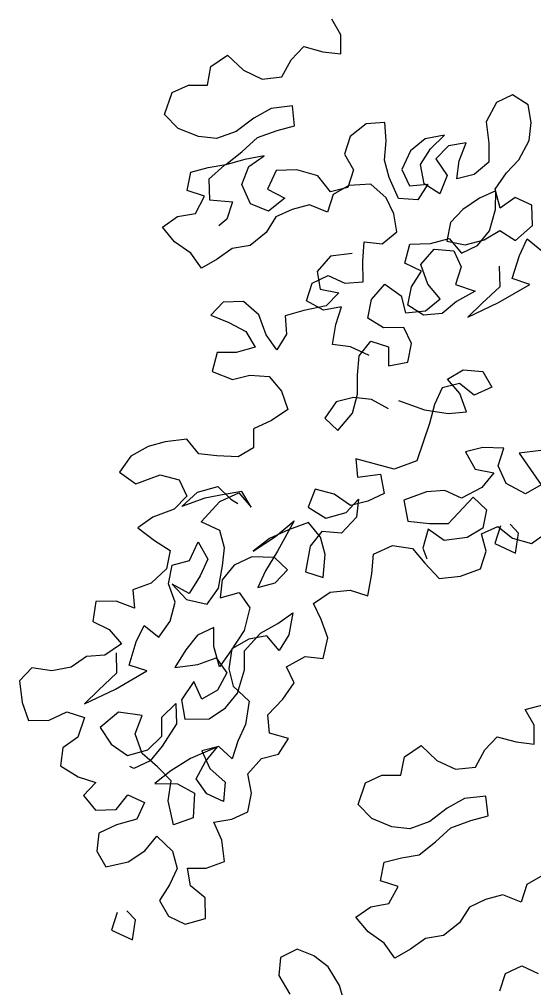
# Model space of a CAD drawing. Header units: millimetres. Extents: x 2622 to 2811, y 687 to 801.
# Drawn here: x 2708.716 to 2709.021, y 773.049 to 773.624 of the extents above; entities that cross this region are included whole.
import ezdxf

# ---------------------------------------------------------------- set-up
doc = ezdxf.new("R2010")
doc.units = ezdxf.units.MM
doc.layers.add('CHIOMA', color=94, linetype='Continuous')

msp = doc.modelspace()

# ---------------------------------------------------------------- linework, layer by layer
at = {"layer": 'CHIOMA'}
for p, q in [((2708.90634, 773.61494), (2708.90093, 773.62422)), ((2708.90634, 773.60368), (2708.90634, 773.61494)), ((2708.87692, 773.60017), (2708.88432, 773.60797)), ((2708.88432, 773.60797), (2708.89566, 773.60492)), ((2708.89566, 773.60492), (2708.90634, 773.60368)), ((2708.82927, 773.59617), (2708.83913, 773.60282)), ((2708.83913, 773.60282), (2708.84849, 773.59394)), ((2708.87141, 773.58998), (2708.87692, 773.60017)), ((2708.82713, 773.58516), (2708.82927, 773.59617)), ((2708.84849, 773.59394), (2708.85958, 773.58876)), ((2708.85958, 773.58876), (2708.87141, 773.58998)), ((2708.80626, 773.58066), (2708.81587, 773.58517)), ((2708.81587, 773.58517), (2708.82713, 773.58516)), ((2708.80173, 773.56776), (2708.80626, 773.58066)), ((2709.00828, 773.5793), (2708.99866, 773.57479)), ((2709.01756, 773.57346), (2709.00828, 773.5793)), ((2708.86491, 773.57126), (2708.85472, 773.56551)), ((2708.87764, 773.57281), (2708.86491, 773.57126)), ((2708.87887, 773.56098), (2708.87764, 773.57281)), ((2708.99866, 773.57479), (2708.99257, 773.56337)), ((2709.01936, 773.56286), (2709.01756, 773.57346)), ((2708.80986, 773.55946), (2708.80173, 773.56776)), ((2708.85472, 773.56551), (2708.84428, 773.55763)), ((2708.82185, 773.5546), (2708.80986, 773.55946)), ((2708.85685, 773.55401), (2708.8686, 773.55827)), ((2708.8686, 773.55827), (2708.87887, 773.56098)), ((2708.92143, 773.5621), (2708.91189, 773.55455)), ((2708.93235, 773.563), (2708.92143, 773.5621)), ((2708.93325, 773.55207), (2708.93235, 773.563)), ((2708.99257, 773.56337), (2708.99413, 773.55064)), ((2709.01812, 773.55218), (2709.01936, 773.56286)), ((2708.83253, 773.55337), (2708.82185, 773.5546)), ((2708.84428, 773.55763), (2708.83253, 773.55337)), ((2708.84764, 773.54555), (2708.85685, 773.55401)), ((2708.91189, 773.55455), (2708.90852, 773.54412)), ((2708.93234, 773.54049), (2708.93325, 773.55207)), ((2708.95634, 773.55329), (2708.94771, 773.54606)), ((2708.96784, 773.55542), (2708.95634, 773.55329)), ((2708.95954, 773.54729), (2708.96784, 773.55542)), ((2709.01203, 773.54077), (2709.01812, 773.55218)), ((2708.9537, 773.53801), (2708.95954, 773.54729)), ((2708.97014, 773.54909), (2708.96274, 773.54129)), ((2708.98074, 773.55089), (2708.97014, 773.54909)), ((2708.97646, 773.54013), (2708.98074, 773.55089)), ((2708.99413, 773.55064), (2708.99412, 773.53938)), ((2708.84928, 773.54103), (2708.8372, 773.53767)), ((2708.83811, 773.538), (2708.84764, 773.54555)), ((2708.86078, 773.54316), (2708.84928, 773.54103)), ((2708.85182, 773.53684), (2708.86078, 773.54316)), ((2708.90852, 773.54412), (2708.91393, 773.53483)), ((2708.93504, 773.53022), (2708.93234, 773.54049)), ((2708.94771, 773.54606), (2708.94252, 773.53498)), ((2708.96274, 773.54129), (2708.96939, 773.53143)), ((2709.00463, 773.53297), (2709.01203, 773.54077)), ((2708.81724, 773.53349), (2708.82751, 773.5362)), ((2708.82751, 773.5362), (2708.83811, 773.538)), ((2708.8372, 773.53767), (2708.82799, 773.52921)), ((2708.84755, 773.52608), (2708.85182, 773.53684)), ((2708.88017, 773.53485), (2708.86801, 773.53453)), ((2708.89273, 773.53123), (2708.88017, 773.53485)), ((2708.91393, 773.53483), (2708.91056, 773.5244)), ((2708.94252, 773.53498), (2708.94704, 773.52536)), ((2708.95583, 773.52651), (2708.9537, 773.53801)), ((2708.97522, 773.52945), (2708.97646, 773.54013)), ((2708.99412, 773.53938), (2708.98549, 773.53216)), ((2708.81509, 773.52249), (2708.81724, 773.53349)), ((2708.82799, 773.52921), (2708.82832, 773.51706)), ((2708.86801, 773.53453), (2708.86283, 773.52344)), ((2708.90029, 773.52169), (2708.89273, 773.53123)), ((2708.94054, 773.51789), (2708.93504, 773.53022)), ((2708.96939, 773.53143), (2708.96511, 773.52067)), ((2708.98549, 773.53216), (2708.97522, 773.52945)), ((2708.99789, 773.52336), (2709.00463, 773.53297)), ((2708.85271, 773.51466), (2708.84755, 773.52608)), ((2708.86283, 773.52344), (2708.87301, 773.51793)), ((2708.91056, 773.5244), (2708.90029, 773.52169)), ((2708.91113, 773.52563), (2708.90185, 773.52021)), ((2708.9242, 773.52628), (2708.91113, 773.52563)), ((2708.93323, 773.51831), (2708.9242, 773.52628)), ((2708.94704, 773.52536), (2708.95796, 773.52626)), ((2708.95796, 773.52626), (2708.95212, 773.51698)), ((2708.96511, 773.52067), (2708.95583, 773.52651)), ((2709.00092, 773.51218), (2708.99789, 773.52336)), ((2708.82552, 773.51911), (2708.81509, 773.52249)), ((2708.82001, 773.50893), (2708.82552, 773.51911)), ((2708.87301, 773.51793), (2708.86347, 773.51038)), ((2708.90185, 773.52021), (2708.89847, 773.50978)), ((2708.93774, 773.50869), (2708.93323, 773.51831)), ((2708.95212, 773.51698), (2708.94054, 773.51789)), ((2708.9886, 773.51794), (2708.97874, 773.51129)), ((2708.99822, 773.52245), (2708.9886, 773.51794)), ((2708.99821, 773.5112), (2708.99822, 773.52245)), ((2709.00988, 773.5185), (2709.00092, 773.51218)), ((2709.01974, 773.5139), (2709.00988, 773.5185)), ((2708.82832, 773.51706), (2708.84204, 773.5159)), ((2708.84204, 773.5159), (2708.83866, 773.50547)), ((2708.86347, 773.51038), (2708.85271, 773.51466)), ((2708.88771, 773.51406), (2708.87744, 773.51136)), ((2708.89847, 773.50978), (2708.88771, 773.51406)), ((2709.02006, 773.50174), (2709.01974, 773.5139)), ((2708.80045, 773.50081), (2708.80941, 773.50713)), ((2708.80941, 773.50713), (2708.82001, 773.50893)), ((2708.86783, 773.50684), (2708.86199, 773.49756)), ((2708.87744, 773.51136), (2708.86783, 773.50684)), ((2708.93954, 773.49809), (2708.93774, 773.50869)), ((2708.97874, 773.51129), (2708.97134, 773.50349)), ((2708.99459, 773.49863), (2708.99821, 773.5112)), ((2708.80768, 773.49218), (2708.80045, 773.50081)), ((2708.83866, 773.50547), (2708.83389, 773.50169)), ((2708.97134, 773.50349), (2708.9692, 773.49249)), ((2709.00995, 773.49295), (2709.02006, 773.50174)), ((2708.86199, 773.49756), (2708.85245, 773.49001)), ((2708.93091, 773.49087), (2708.93954, 773.49809)), ((2708.98752, 773.48993), (2708.99459, 773.49863)), ((2708.99138, 773.49338), (2709.00067, 773.49879)), ((2709.00067, 773.49879), (2709.00995, 773.49295)), ((2708.81729, 773.48543), (2708.80768, 773.49218)), ((2708.85245, 773.49001), (2708.84185, 773.48821)), ((2708.91932, 773.48052), (2708.92023, 773.49211)), ((2708.92023, 773.49211), (2708.93091, 773.49087)), ((2708.9443, 773.47936), (2708.94734, 773.49069)), ((2708.94734, 773.49069), (2708.9595, 773.49101)), ((2708.9595, 773.49101), (2708.97068, 773.49405)), ((2708.9692, 773.49249), (2708.98021, 773.49034)), ((2708.97068, 773.49405), (2708.9779, 773.48542)), ((2708.9779, 773.48542), (2708.98752, 773.48993)), ((2708.98021, 773.49034), (2708.99138, 773.49338)), ((2709.0123, 773.48403), (2709.01691, 773.49389)), ((2709.01691, 773.49389), (2709.02561, 773.48682)), ((2708.82361, 773.47647), (2708.81729, 773.48543)), ((2708.84185, 773.48821), (2708.83289, 773.48189)), ((2708.90026, 773.4836), (2708.89229, 773.47456)), ((2708.913, 773.48515), (2708.90026, 773.4836)), ((2708.95374, 773.47869), (2708.96172, 773.48773)), ((2708.96172, 773.48773), (2708.9733, 773.48681)), ((2708.9733, 773.48681), (2708.97781, 773.4772)), ((2709.0081, 773.47023), (2709.0123, 773.48403)), ((2708.83289, 773.48189), (2708.82361, 773.47647)), ((2708.91964, 773.46836), (2708.91932, 773.48052)), ((2708.95415, 773.47475), (2708.9443, 773.47936)), ((2708.95801, 773.46694), (2708.95374, 773.47869)), ((2708.97781, 773.4772), (2708.97444, 773.46677)), ((2709.0003, 773.47763), (2709.00062, 773.46547)), ((2708.88924, 773.46756), (2708.89886, 773.47207)), ((2708.89229, 773.47456), (2708.89409, 773.46396)), ((2708.89886, 773.47207), (2708.90872, 773.46747)), ((2708.94831, 773.46547), (2708.95415, 773.47475)), ((2708.88587, 773.45713), (2708.88924, 773.46756)), ((2708.90872, 773.46747), (2708.91964, 773.46836)), ((2708.92448, 773.45784), (2708.93246, 773.46688)), ((2708.93246, 773.46688), (2708.94207, 773.46013)), ((2708.96523, 773.45831), (2708.95801, 773.46694)), ((2708.97444, 773.46677), (2708.9861, 773.46282)), ((2708.99996, 773.45602), (2709.01853, 773.46686)), ((2709.01853, 773.46686), (2709.0081, 773.47023)), ((2708.89409, 773.46396), (2708.9051, 773.46182)), ((2708.9051, 773.46182), (2708.8977, 773.45402)), ((2708.94207, 773.46013), (2708.94477, 773.44986)), ((2708.94617, 773.45446), (2708.94831, 773.46547)), ((2708.9861, 773.46282), (2708.97501, 773.45674)), ((2709.00062, 773.46547), (2708.98993, 773.45545)), ((2708.83649, 773.45636), (2708.82909, 773.44856)), ((2708.84865, 773.45668), (2708.83649, 773.45636)), ((2708.85768, 773.44871), (2708.84865, 773.45668)), ((2708.89605, 773.45162), (2708.88587, 773.45713)), ((2708.92234, 773.44684), (2708.92448, 773.45784)), ((2708.95545, 773.44862), (2708.94617, 773.45446)), ((2708.9566, 773.45109), (2708.96523, 773.45831)), ((2708.97501, 773.45674), (2708.96638, 773.44952)), ((2708.98163, 773.44733), (2708.99996, 773.45602)), ((2708.98993, 773.45545), (2708.98163, 773.44733)), ((2708.82909, 773.44856), (2708.83985, 773.44428)), ((2708.86195, 773.43695), (2708.85768, 773.44871)), ((2708.88439, 773.45124), (2708.87321, 773.4482)), ((2708.8977, 773.45402), (2708.88439, 773.45124)), ((2708.90665, 773.45342), (2708.89605, 773.45162)), ((2708.90328, 773.44299), (2708.90665, 773.45342)), ((2708.94477, 773.44986), (2708.9566, 773.45109)), ((2708.96638, 773.44952), (2708.95545, 773.44862)), ((2708.83985, 773.44428), (2708.85004, 773.43877)), ((2708.87321, 773.4482), (2708.87411, 773.43728)), ((2708.90146, 773.43108), (2708.90328, 773.44299)), ((2708.93162, 773.441), (2708.92234, 773.44684)), ((2708.85004, 773.43877), (2708.85545, 773.42948)), ((2708.86827, 773.428), (2708.86195, 773.43695)), ((2708.87411, 773.43728), (2708.86827, 773.428)), ((2708.94378, 773.44132), (2708.93162, 773.441)), ((2708.94829, 773.4317), (2708.94378, 773.44132)), ((2708.91715, 773.42449), (2708.92422, 773.4332)), ((2708.92422, 773.4332), (2708.93465, 773.42982)), ((2708.94615, 773.4207), (2708.94829, 773.4317)), ((2708.83302, 773.42646), (2708.82998, 773.41512)), ((2708.84428, 773.42645), (2708.83302, 773.42646)), ((2708.85545, 773.42948), (2708.84428, 773.42645)), ((2708.91214, 773.42984), (2708.90146, 773.43108)), ((2708.92323, 773.42465), (2708.91214, 773.42984)), ((2708.93465, 773.42982), (2708.93465, 773.41857)), ((2708.91624, 773.41291), (2708.91715, 773.42449)), ((2708.93465, 773.41857), (2708.94615, 773.4207)), ((2708.82998, 773.41512), (2708.84197, 773.41027)), ((2708.96972, 773.4106), (2708.97901, 773.41601)), ((2708.97901, 773.41601), (2708.99059, 773.4151)), ((2708.99059, 773.4151), (2708.99601, 773.40582)), ((2708.84197, 773.41027), (2708.85224, 773.41297)), ((2708.85224, 773.41297), (2708.86382, 773.41206)), ((2708.86382, 773.41206), (2708.87105, 773.40343)), ((2708.91623, 773.40165), (2708.91624, 773.41291)), ((2708.97695, 773.40197), (2708.96972, 773.4106)), ((2708.87105, 773.40343), (2708.87498, 773.39258)), ((2708.96651, 773.40534), (2708.96191, 773.39549)), ((2708.97678, 773.40805), (2708.96651, 773.40534)), ((2708.98549, 773.40098), (2708.97678, 773.40805)), ((2708.99601, 773.40582), (2708.98549, 773.40098)), ((2708.90358, 773.39706), (2708.89684, 773.38745)), ((2708.91385, 773.39977), (2708.90358, 773.39706)), ((2708.91319, 773.39032), (2708.91623, 773.40165)), ((2708.92453, 773.39853), (2708.91385, 773.39977)), ((2708.93471, 773.39302), (2708.92453, 773.39853)), ((2708.94055, 773.39796), (2708.95591, 773.39229)), ((2708.98088, 773.39112), (2708.97695, 773.40197)), ((2708.87498, 773.39258), (2708.86512, 773.38593)), ((2708.95591, 773.39229), (2708.96995, 773.39022)), ((2708.96191, 773.39549), (2708.95886, 773.38415)), ((2708.96995, 773.39022), (2708.98088, 773.39112)), ((2708.86512, 773.38593), (2708.8546, 773.38109)), ((2708.89684, 773.38745), (2708.90464, 773.38005)), ((2708.90464, 773.38005), (2708.91319, 773.39032)), ((2708.8546, 773.38109), (2708.8546, 773.36984)), ((2708.95886, 773.38415), (2708.95548, 773.37372)), ((2708.81492, 773.37487), (2708.80218, 773.37332)), ((2708.82214, 773.36624), (2708.81492, 773.37487)), ((2708.95548, 773.37372), (2708.95153, 773.36206)), ((2708.79191, 773.37062), (2708.78172, 773.36487)), ((2708.80218, 773.37332), (2708.79191, 773.37062)), ((2708.8546, 773.36984), (2708.84531, 773.36442)), ((2708.99056, 773.37008), (2708.98029, 773.36738)), ((2709.00305, 773.3695), (2708.99056, 773.37008)), ((2708.99968, 773.35907), (2709.00305, 773.3695)), ((2709.02499, 773.36825), (2709.01225, 773.3667)), ((2708.78172, 773.36487), (2708.77498, 773.35526)), ((2708.83282, 773.365), (2708.82214, 773.36624)), ((2708.84531, 773.36442), (2708.83282, 773.365)), ((2708.9153, 773.36323), (2708.9162, 773.3523)), ((2708.93798, 773.35713), (2708.9153, 773.36323)), ((2708.98029, 773.36738), (2708.98604, 773.35719)), ((2709.01225, 773.3667), (2709.0189, 773.35684)), ((2708.95153, 773.36206), (2708.93798, 773.35713)), ((2708.98604, 773.35719), (2708.99704, 773.35504)), ((2709.00452, 773.34855), (2708.99968, 773.35907)), ((2709.0189, 773.35684), (2709.02522, 773.34788)), ((2708.77498, 773.35526), (2708.78459, 773.34852)), ((2708.78459, 773.34852), (2708.79905, 773.35377)), ((2708.79905, 773.35377), (2708.81038, 773.35072)), ((2708.81038, 773.35072), (2708.8149, 773.34111)), ((2708.9162, 773.3523), (2708.92984, 773.35418)), ((2708.92984, 773.35418), (2708.93197, 773.34268)), ((2708.99704, 773.35504), (2708.98997, 773.34634)), ((2708.82122, 773.3434), (2708.8333, 773.34677)), ((2708.8333, 773.34677), (2708.8411, 773.33937)), ((2708.89114, 773.34525), (2708.88686, 773.33449)), ((2708.90247, 773.3422), (2708.89114, 773.34525)), ((2708.98997, 773.34634), (2708.97797, 773.33994)), ((2709.01593, 773.34246), (2709.00452, 773.34855)), ((2709.02522, 773.34788), (2709.01593, 773.34246)), ((2708.8149, 773.34111), (2708.8075, 773.33331)), ((2708.81202, 773.33495), (2708.82122, 773.3434)), ((2708.82558, 773.33987), (2708.81202, 773.33495)), ((2708.83708, 773.342), (2708.82558, 773.33987)), ((2708.83445, 773.33797), (2708.84587, 773.34314)), ((2708.84768, 773.3438), (2708.83708, 773.342)), ((2708.8411, 773.33937), (2708.84513, 773.33674)), ((2708.84587, 773.34314), (2708.85309, 773.33451)), ((2708.85309, 773.33451), (2708.84768, 773.3438)), ((2708.91208, 773.33546), (2708.90247, 773.3422)), ((2708.90945, 773.33144), (2708.91685, 773.33924)), ((2708.91685, 773.33924), (2708.91561, 773.32856)), ((2708.93197, 773.34268), (2708.92235, 773.33817)), ((2708.95719, 773.34365), (2708.94363, 773.33873)), ((2708.96812, 773.34455), (2708.95719, 773.34365)), ((2708.97797, 773.33994), (2708.96812, 773.34455)), ((2708.97016, 773.32483), (2708.98496, 773.34043)), ((2708.98496, 773.34043), (2708.99276, 773.33303)), ((2708.8075, 773.33331), (2708.79484, 773.32872)), ((2708.82351, 773.32582), (2708.83445, 773.33797)), ((2708.88686, 773.33449), (2708.89737, 773.32808)), ((2708.92235, 773.33817), (2708.91208, 773.33546)), ((2708.94363, 773.33873), (2708.94609, 773.32632)), ((2708.79484, 773.32872), (2708.78588, 773.32239)), ((2708.89737, 773.32808), (2708.90945, 773.33144)), ((2708.91561, 773.32856), (2708.90673, 773.3192)), ((2708.99276, 773.33303), (2708.99062, 773.32202)), ((2708.78588, 773.32239), (2708.79582, 773.31475)), ((2708.8346, 773.32064), (2708.82351, 773.32582)), ((2708.86754, 773.31725), (2708.87856, 773.32636)), ((2708.87856, 773.32636), (2708.86869, 773.30846)), ((2708.8871, 773.32537), (2708.87535, 773.32111)), ((2708.89433, 773.31674), (2708.8871, 773.32537)), ((2708.94609, 773.32632), (2708.95891, 773.32483)), ((2708.95891, 773.32483), (2708.97016, 773.32483)), ((2708.99062, 773.32202), (2708.98133, 773.3166)), ((2708.98979, 773.31865), (2708.99941, 773.32317)), ((2709.00103, 773.32342), (2708.99765, 773.31299)), ((2708.99941, 773.32317), (2709.00811, 773.3161)), ((2709.01179, 773.31914), (2709.00678, 773.32449)), ((2708.83731, 773.31037), (2708.8346, 773.32064)), ((2708.85439, 773.30839), (2708.86754, 773.31725)), ((2708.87535, 773.32111), (2708.86393, 773.31594)), ((2708.89515, 773.32011), (2708.88808, 773.3114)), ((2708.89703, 773.30647), (2708.89433, 773.31674)), ((2708.90673, 773.3192), (2708.89515, 773.32011)), ((2708.95808, 773.32147), (2708.95503, 773.31013)), ((2708.96769, 773.31472), (2708.95808, 773.32147)), ((2708.98133, 773.3166), (2708.96769, 773.31472)), ((2708.9925, 773.30838), (2708.98979, 773.31865)), ((2709.00811, 773.3161), (2709.01945, 773.31305)), ((2709.00997, 773.30723), (2709.01179, 773.31914)), ((2709.01945, 773.31305), (2709.02841, 773.31937)), ((2708.79582, 773.31475), (2708.8051, 773.30891)), ((2708.81652, 773.30282), (2708.8217, 773.31391)), ((2708.8217, 773.31391), (2708.82744, 773.30372)), ((2708.83607, 773.29969), (2708.83731, 773.31037)), ((2708.86393, 773.31594), (2708.85439, 773.30839)), ((2708.88808, 773.3114), (2708.88544, 773.29613)), ((2708.92562, 773.30662), (2708.93704, 773.31178)), ((2708.93704, 773.31178), (2708.94896, 773.30997)), ((2708.99765, 773.31299), (2709.00997, 773.30723)), ((2708.8051, 773.30891), (2708.80296, 773.2979)), ((2708.85357, 773.30502), (2708.84305, 773.30018)), ((2708.86696, 773.30476), (2708.85357, 773.30502)), ((2708.86869, 773.30846), (2708.8617, 773.29672)), ((2708.87476, 773.29736), (2708.86696, 773.30476)), ((2708.89587, 773.29275), (2708.89703, 773.30647)), ((2708.92471, 773.29503), (2708.92562, 773.30662)), ((2708.94896, 773.30997), (2708.95618, 773.30134)), ((2708.95503, 773.31013), (2708.95733, 773.3038)), ((2708.98912, 773.29795), (2708.9925, 773.30838)), ((2708.8041, 773.28911), (2708.80624, 773.30012)), ((2708.80624, 773.30012), (2708.81652, 773.30282)), ((2708.82744, 773.30372), (2708.82284, 773.29386)), ((2708.83368, 773.28655), (2708.83607, 773.29969)), ((2708.84305, 773.30018), (2708.83598, 773.29147)), ((2708.95618, 773.30134), (2708.96464, 773.29213)), ((2708.80296, 773.2979), (2708.79375, 773.28945)), ((2708.82284, 773.29386), (2708.81642, 773.28335)), ((2708.8617, 773.29672), (2708.85709, 773.28686)), ((2708.86736, 773.28956), (2708.87476, 773.29736)), ((2708.88544, 773.29613), (2708.89587, 773.29275)), ((2708.92232, 773.28189), (2708.92471, 773.29503)), ((2708.96464, 773.29213), (2708.97737, 773.29369)), ((2708.97737, 773.29369), (2708.98912, 773.29795)), ((2708.79375, 773.28945), (2708.7829, 773.28551)), ((2708.80804, 773.27826), (2708.8041, 773.28911)), ((2708.80624, 773.28886), (2708.81469, 773.27966)), ((2708.81642, 773.28335), (2708.80624, 773.28886)), ((2708.83598, 773.29147), (2708.83474, 773.28079)), ((2708.85709, 773.28686), (2708.86736, 773.28956)), ((2708.7829, 773.28551), (2708.7838, 773.27458)), ((2708.82693, 773.27694), (2708.83368, 773.28655)), ((2708.83474, 773.28079), (2708.84592, 773.28383)), ((2708.84592, 773.28383), (2708.85224, 773.27487)), ((2708.89019, 773.27739), (2708.90006, 773.28404)), ((2708.90006, 773.28404), (2708.91189, 773.28526)), ((2708.91189, 773.28526), (2708.92232, 773.28189)), ((2708.76088, 773.27854), (2708.75907, 773.26663)), ((2708.77304, 773.27886), (2708.76088, 773.27854)), ((2708.7838, 773.27458), (2708.77304, 773.27886)), ((2708.80499, 773.26693), (2708.80804, 773.27826)), ((2708.81469, 773.27966), (2708.82693, 773.27694)), ((2708.89471, 773.26778), (2708.89019, 773.27739)), ((2708.85224, 773.27487), (2708.84894, 773.2614)), ((2708.86891, 773.26557), (2708.87787, 773.27189)), ((2708.87787, 773.27189), (2708.87548, 773.25875)), ((2708.75907, 773.26663), (2708.76892, 773.26202)), ((2708.78494, 773.25453), (2708.78954, 773.26439)), ((2708.78954, 773.26439), (2708.79825, 773.25732)), ((2708.79825, 773.25732), (2708.80499, 773.26693)), ((2708.85872, 773.25983), (2708.86891, 773.26557)), ((2708.89864, 773.25693), (2708.89471, 773.26778)), ((2708.76892, 773.26202), (2708.77615, 773.25339)), ((2708.82134, 773.25854), (2708.81426, 773.24983)), ((2708.83095, 773.26305), (2708.82134, 773.25854)), ((2708.83094, 773.25179), (2708.83095, 773.26305)), ((2708.84894, 773.2614), (2708.84105, 773.24932)), ((2708.84926, 773.24924), (2708.85872, 773.25983)), ((2708.87548, 773.25875), (2708.86964, 773.24947)), ((2708.77615, 773.25339), (2708.76628, 773.24674)), ((2708.78074, 773.24073), (2708.78494, 773.25453)), ((2708.85181, 773.2563), (2708.84162, 773.25056)), ((2708.86241, 773.2581), (2708.85181, 773.2563)), ((2708.86964, 773.24947), (2708.86241, 773.2581)), ((2708.89592, 773.24469), (2708.89864, 773.25693)), ((2708.77294, 773.24813), (2708.77326, 773.23597)), ((2708.81426, 773.24983), (2708.80785, 773.23932)), ((2708.8343, 773.23972), (2708.83094, 773.25179)), ((2708.84105, 773.24932), (2708.8343, 773.23972)), ((2708.84162, 773.25056), (2708.83981, 773.23864)), ((2708.84926, 773.23798), (2708.84926, 773.24924)), ((2708.75536, 773.24584), (2708.7464, 773.23952)), ((2708.76628, 773.24674), (2708.75536, 773.24584)), ((2708.82149, 773.2412), (2708.83234, 773.24514)), ((2708.83234, 773.24514), (2708.83866, 773.23618)), ((2708.87415, 773.23986), (2708.88524, 773.24593)), ((2708.88524, 773.24593), (2708.89592, 773.24469)), ((2708.72298, 773.23921), (2708.71558, 773.23141)), ((2708.73489, 773.2374), (2708.72298, 773.23921)), ((2708.7464, 773.23952), (2708.73489, 773.2374)), ((2708.77326, 773.23597), (2708.76257, 773.22596)), ((2708.7726, 773.22653), (2708.79117, 773.23736)), ((2708.79117, 773.23736), (2708.78074, 773.24073)), ((2708.80785, 773.23932), (2708.82149, 773.2412)), ((2708.83866, 773.23618), (2708.83315, 773.226)), ((2708.83981, 773.23864), (2708.84251, 773.22837)), ((2708.84506, 773.22418), (2708.84926, 773.23798)), ((2708.87866, 773.23024), (2708.87415, 773.23986)), ((2708.71558, 773.23141), (2708.71714, 773.21867)), ((2708.81902, 773.2311), (2708.8117, 773.22026)), ((2708.82386, 773.22058), (2708.81902, 773.2311)), ((2708.87192, 773.22063), (2708.87866, 773.23024)), ((2708.75427, 773.21783), (2708.7726, 773.22653)), ((2708.76257, 773.22596), (2708.75427, 773.21783)), ((2708.83315, 773.226), (2708.82386, 773.22058)), ((2708.83799, 773.21548), (2708.84506, 773.22418)), ((2708.84251, 773.22837), (2708.85187, 773.21949)), ((2708.71714, 773.21867), (2708.72107, 773.20783)), ((2708.8117, 773.22026), (2708.81383, 773.20876)), ((2708.85187, 773.21949), (2708.84981, 773.20545)), ((2708.86304, 773.21127), (2708.87192, 773.22063)), ((2708.73323, 773.20815), (2708.74375, 773.21299)), ((2708.74375, 773.21299), (2708.75418, 773.20961)), ((2708.77448, 773.21289), (2708.76346, 773.20378)), ((2708.78853, 773.21083), (2708.77448, 773.21289)), ((2708.80011, 773.20991), (2708.80841, 773.21804)), ((2708.80841, 773.21804), (2708.80873, 773.20588)), ((2708.82812, 773.20883), (2708.83799, 773.21548)), ((2709.01573, 773.21448), (2709.02691, 773.21751)), ((2709.02115, 773.20519), (2709.01573, 773.21448)), ((2708.72107, 773.20783), (2708.73323, 773.20815)), ((2708.75418, 773.20961), (2708.75023, 773.19795)), ((2708.78425, 773.20007), (2708.78853, 773.21083)), ((2708.8001, 773.19866), (2708.80011, 773.20991)), ((2708.81383, 773.20876), (2708.82812, 773.20883)), ((2708.86394, 773.20034), (2708.86304, 773.21127)), ((2708.76346, 773.20378), (2708.77011, 773.19391)), ((2708.80873, 773.20588), (2708.80026, 773.19258)), ((2708.84981, 773.20545), (2708.8452, 773.19559)), ((2709.02114, 773.19394), (2709.02115, 773.20519)), ((2708.75023, 773.19795), (2708.74127, 773.19163)), ((2708.78851, 773.18831), (2708.78425, 773.20007)), ((2708.7918, 773.19053), (2708.8001, 773.19866)), ((2708.8452, 773.19559), (2708.84183, 773.18516)), ((2708.87527, 773.1973), (2708.86394, 773.20034)), ((2708.86943, 773.18802), (2708.87527, 773.1973)), ((2708.99173, 773.19042), (2708.99912, 773.19822)), ((2708.99912, 773.19822), (2709.01046, 773.19517)), ((2708.74127, 773.19163), (2708.74003, 773.18095)), ((2708.77011, 773.19391), (2708.77972, 773.18717)), ((2708.77972, 773.18717), (2708.7918, 773.19053)), ((2708.80026, 773.19258), (2708.79319, 773.18388)), ((2708.83312, 773.19223), (2708.81718, 773.18542)), ((2708.83403, 773.19256), (2708.82376, 773.18985)), ((2708.82376, 773.18985), (2708.8286, 773.17933)), ((2708.82605, 773.18353), (2708.83312, 773.19223)), ((2708.84183, 773.18516), (2708.83403, 773.19256)), ((2708.94407, 773.18643), (2708.95394, 773.19307)), ((2708.95394, 773.19307), (2708.9633, 773.18419)), ((2708.98622, 773.18024), (2708.99173, 773.19042)), ((2709.01046, 773.19517), (2709.02114, 773.19394)), ((2708.79319, 773.18388), (2708.78358, 773.17936)), ((2708.79754, 773.18034), (2708.78851, 773.18831)), ((2708.81718, 773.18542), (2708.80551, 773.17812)), ((2708.85119, 773.17628), (2708.85916, 773.18531)), ((2708.85916, 773.18531), (2708.86943, 773.18802)), ((2708.94193, 773.17542), (2708.94407, 773.18643)), ((2708.9633, 773.18419), (2708.97438, 773.17901)), ((2708.74003, 773.18095), (2708.75055, 773.17454)), ((2708.78358, 773.17936), (2708.78111, 773.18051)), ((2708.80551, 773.17812), (2708.79598, 773.17056)), ((2708.80567, 773.17204), (2708.79754, 773.18034)), ((2708.82054, 773.17334), (2708.82605, 773.18353)), ((2708.8286, 773.17933), (2708.83763, 773.17136)), ((2708.97438, 773.17901), (2708.98622, 773.18024)), ((2708.75055, 773.17454), (2708.76098, 773.17116)), ((2708.82686, 773.16438), (2708.82054, 773.17334)), ((2708.85332, 773.16478), (2708.85119, 773.17628)), ((2708.92106, 773.17091), (2708.93067, 773.17542)), ((2708.93067, 773.17542), (2708.94193, 773.17542)), ((2708.76098, 773.17116), (2708.75358, 773.16336)), ((2708.79598, 773.17056), (2708.80937, 773.17031)), ((2708.80386, 773.16013), (2708.80567, 773.17204)), ((2708.80937, 773.17031), (2708.81955, 773.1648)), ((2708.83763, 773.17136), (2708.83672, 773.15978)), ((2708.91653, 773.15802), (2708.92106, 773.17091)), ((2708.75358, 773.16336), (2708.7608, 773.15473)), ((2708.77296, 773.15505), (2708.78003, 773.16376)), ((2708.78003, 773.16376), (2708.78989, 773.15915)), ((2708.81955, 773.1648), (2708.81872, 773.15018)), ((2708.83672, 773.15978), (2708.82686, 773.16438)), ((2708.85117, 773.15377), (2708.85332, 773.16478)), ((2708.97971, 773.16151), (2708.96952, 773.15577)), ((2708.99245, 773.16306), (2708.97971, 773.16151)), ((2708.99367, 773.15123), (2708.99245, 773.16306)), ((2708.7608, 773.15473), (2708.77296, 773.15505)), ((2708.78989, 773.15915), (2708.78528, 773.14929)), ((2708.80697, 773.14591), (2708.80386, 773.16013)), ((2708.92466, 773.14971), (2708.91653, 773.15802)), ((2708.96952, 773.15577), (2708.95908, 773.14788)), ((2708.78528, 773.14929), (2708.7732, 773.14593)), ((2708.81872, 773.15018), (2708.80697, 773.14591)), ((2708.83096, 773.14746), (2708.84156, 773.14926)), ((2708.84156, 773.14926), (2708.85117, 773.15377)), ((2708.93665, 773.14486), (2708.92466, 773.14971)), ((2708.9834, 773.14853), (2708.99367, 773.15123)), ((2708.7732, 773.14593), (2708.76269, 773.14109)), ((2708.8358, 773.13694), (2708.83096, 773.14746)), ((2708.94733, 773.14362), (2708.93665, 773.14486)), ((2708.95908, 773.14788), (2708.94733, 773.14362)), ((2708.96244, 773.13581), (2708.97165, 773.14426)), ((2708.97165, 773.14426), (2708.9834, 773.14853)), ((2708.76269, 773.14109), (2708.76145, 773.13041)), ((2708.79004, 773.13056), (2708.79711, 773.13926)), ((2708.79711, 773.13926), (2708.80647, 773.13038)), ((2708.83735, 773.1242), (2708.8358, 773.13694)), ((2708.95291, 773.12825), (2708.96244, 773.13581)), ((2708.76145, 773.13041), (2708.76686, 773.12112)), ((2708.78017, 773.12391), (2708.79004, 773.13056)), ((2708.80647, 773.13038), (2708.80917, 773.12011)), ((2708.93204, 773.12375), (2708.94231, 773.12645)), ((2708.94231, 773.12645), (2708.95291, 773.12825)), ((2708.76686, 773.12112), (2708.78017, 773.12391)), ((2708.82651, 773.12027), (2708.83735, 773.1242)), ((2708.9299, 773.11274), (2708.93204, 773.12375)), ((2708.80917, 773.12011), (2708.80457, 773.11026)), ((2708.81525, 773.12027), (2708.82651, 773.12027)), ((2708.81705, 773.10967), (2708.81525, 773.12027)), ((2709.02594, 773.11588), (2709.01665, 773.11047)), ((2708.80457, 773.11026), (2708.79873, 773.10098)), ((2708.82576, 773.1026), (2708.81705, 773.10967)), ((2708.94033, 773.10937), (2708.9299, 773.11274)), ((2708.93482, 773.09918), (2708.94033, 773.10937)), ((2709.01665, 773.11047), (2709.01328, 773.10004)), ((2709.00252, 773.10432), (2708.99225, 773.10161)), ((2709.01328, 773.10004), (2709.00252, 773.10432)), ((2708.79873, 773.10098), (2708.80414, 773.09169)), ((2708.82608, 773.09044), (2708.82576, 773.1026)), ((2708.91526, 773.09106), (2708.92422, 773.09738)), ((2708.92422, 773.09738), (2708.93482, 773.09918)), ((2708.99225, 773.10161), (2708.98263, 773.0971)), ((2708.77366, 773.09393), (2708.77029, 773.0835)), ((2708.78442, 773.08965), (2708.77942, 773.09499)), ((2708.80414, 773.09169), (2708.814, 773.08708)), ((2708.98263, 773.0971), (2708.97679, 773.08782)), ((2708.78261, 773.07774), (2708.78442, 773.08965)), ((2708.814, 773.08708), (2708.82608, 773.09044)), ((2708.92248, 773.08243), (2708.91526, 773.09106)), ((2708.97679, 773.08782), (2708.96726, 773.08027)), ((2708.77029, 773.0835), (2708.78261, 773.07774)), ((2708.93209, 773.07569), (2708.92248, 773.08243)), ((2708.96726, 773.08027), (2708.95666, 773.07846)), ((2708.93841, 773.06673), (2708.93209, 773.07569)), ((2708.95666, 773.07846), (2708.9477, 773.07214)), ((2708.88039, 773.07209), (2708.8706, 773.06716)), ((2708.8904, 773.06816), (2708.88039, 773.07209)), ((2708.9477, 773.07214), (2708.93841, 773.06673)), ((2708.8706, 773.06716), (2708.8695, 773.05659)), ((2708.89891, 773.06159), (2708.8904, 773.06816)), ((2708.90554, 773.05049), (2708.89891, 773.06159)), ((2709.00067, 773.04738), (2709.00405, 773.05781)), ((2709.00405, 773.05781), (2709.01366, 773.06233)), ((2709.01366, 773.06233), (2709.02352, 773.05772)), ((2708.8695, 773.05659), (2708.87614, 773.04549)), ((2708.90841, 773.04013), (2708.90554, 773.05049))]:
    msp.add_line(p, q, dxfattribs=at)

doc.saveas('drawing.dxf')
